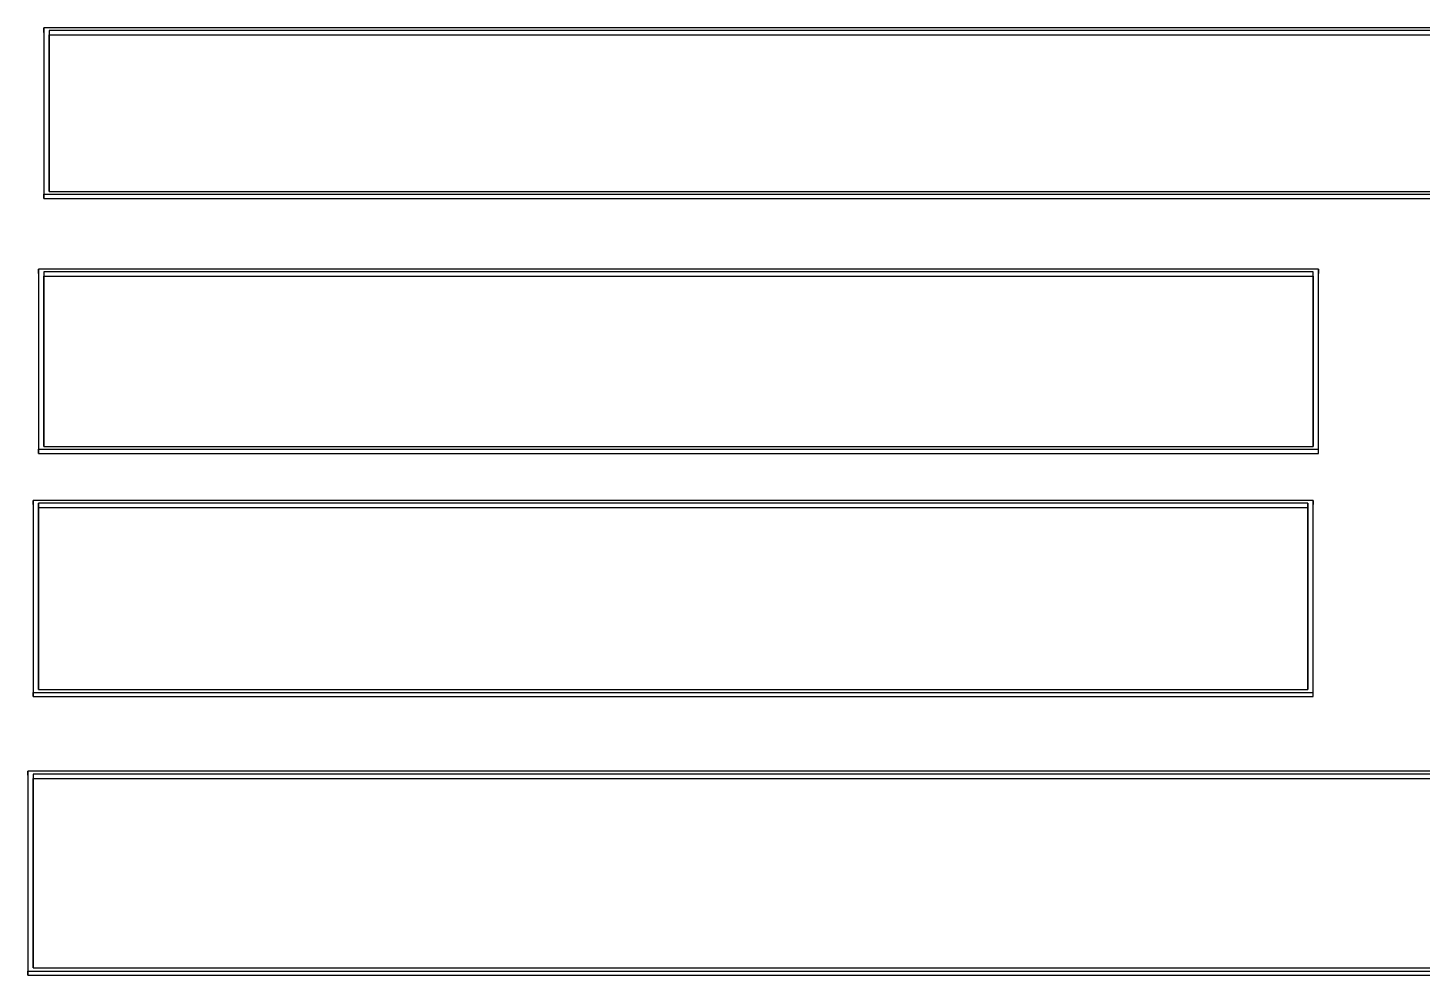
# Model space of a CAD drawing. Header units: millimetres. Extents: x 2016 to 4452, y 736 to 2459.
# Drawn here: x 2599.89 to 2612.94, y 2283.22 to 2292.08 of the extents above; entities that cross this region are included whole.
import ezdxf

# ---------------------------------------------------------------- set-up
doc = ezdxf.new("R2010")
doc.units = ezdxf.units.MM

msp = doc.modelspace()

# ---------------------------------------------------------------- linework, layer by layer
at = {"color": 7, "linetype": 'Continuous', "lineweight": 25}
for p, q in [((2600.042, 2292.036), (2600.042, 2292.079)), ((2622.025, 2292.079), (2600.042, 2292.079)), ((2621.975, 2292.056), (2600.092, 2292.056)), ((2600.092, 2292.013), (2621.975, 2292.013)), ((2600.042, 2291.26), (2600.042, 2290.482)), ((2600.042, 2290.482), (2600.042, 2290.524)), ((2600.042, 2290.524), (2622.025, 2290.523)), ((2600.092, 2290.549), (2621.975, 2290.548)), ((2600.042, 2290.482), (2622.025, 2290.482)), ((2599.992, 2289.781), (2599.992, 2289.822)), ((2611.975, 2289.822), (2599.992, 2289.822)), ((2611.925, 2289.796), (2600.042, 2289.797)), ((2600.042, 2289.755), (2611.925, 2289.755)), ((2611.925, 2289.755), (2611.925, 2289.796)), ((2611.975, 2289.822), (2611.975, 2289.781)), ((2611.975, 2288.096), (2611.975, 2289.781)), ((2599.992, 2288.536), (2599.992, 2288.097)), ((2600.042, 2288.163), (2611.925, 2288.163)), ((2599.992, 2288.097), (2599.992, 2288.136)), ((2599.992, 2288.136), (2611.975, 2288.136)), ((2599.992, 2288.097), (2611.975, 2288.096)), ((2611.975, 2288.096), (2611.975, 2288.136)), ((2599.942, 2287.619), (2599.942, 2287.658)), ((2611.925, 2287.658), (2599.942, 2287.658)), ((2611.925, 2287.658), (2611.925, 2287.619)), ((2599.942, 2287.619), (2599.942, 2285.821)), ((2611.875, 2287.631), (2599.992, 2287.631)), ((2599.992, 2287.591), (2599.992, 2287.631)), ((2599.992, 2287.591), (2611.875, 2287.591)), ((2611.875, 2287.631), (2611.875, 2287.591)), ((2611.925, 2285.821), (2611.925, 2287.619)), ((2599.942, 2285.821), (2599.942, 2285.859)), ((2599.942, 2285.859), (2611.925, 2285.859)), ((2599.942, 2285.821), (2611.925, 2285.821)), ((2599.992, 2285.888), (2611.875, 2285.888)), ((2611.925, 2285.821), (2611.925, 2285.859)), ((2599.892, 2285.085), (2599.892, 2285.123)), ((2622.025, 2285.123), (2599.892, 2285.123)), ((2621.975, 2285.094), (2599.942, 2285.094)), ((2599.942, 2285.056), (2621.975, 2285.056)), ((2599.892, 2283.703), (2599.892, 2283.215)), ((2599.892, 2283.215), (2599.892, 2283.252)), ((2599.892, 2283.252), (2622.025, 2283.252)), ((2599.892, 2283.215), (2622.025, 2283.215)), ((2599.942, 2283.283), (2621.975, 2283.283))]:
    msp.add_line(p, q, dxfattribs=at)
for points, knots in [([(2600.042, 2292.079), (2600.042, 2291.928), (2600.042, 2291.624), (2600.042, 2291.107), (2600.042, 2290.736), (2600.042, 2290.524)], [0, 0, 0, 0, 0.300085, 0.60017, 1, 1, 1, 1]), ([(2600.092, 2292.056), (2600.092, 2291.904), (2600.092, 2291.6), (2600.092, 2291.099), (2600.092, 2290.744), (2600.092, 2290.549)], [0, 0, 0, 0, 0.309667, 0.619333, 1, 1, 1, 1]), ([(2600.092, 2290.549), (2600.092, 2290.663), (2600.092, 2290.907), (2600.092, 2291.399), (2600.092, 2291.767), (2600.092, 2292.013)], [0, 0, 0, 0, 0.2291, 0.486134, 1, 1, 1, 1]), ([(2599.992, 2289.822), (2599.992, 2289.657), (2599.992, 2289.327), (2599.992, 2288.767), (2599.992, 2288.366), (2599.992, 2288.136)], [0, 0, 0, 0, 0.300085, 0.60017, 1, 1, 1, 1]), ([(2600.042, 2289.797), (2600.042, 2289.632), (2600.042, 2289.301), (2600.042, 2288.758), (2600.042, 2288.375), (2600.042, 2288.163)], [0, 0, 0, 0, 0.30968, 0.61936, 1, 1, 1, 1]), ([(2600.042, 2288.163), (2600.042, 2288.289), (2600.042, 2288.553), (2600.042, 2289.088), (2600.042, 2289.488), (2600.042, 2289.755)], [0, 0, 0, 0, 0.231444, 0.487696, 1, 1, 1, 1]), ([(2611.925, 2288.163), (2611.925, 2288.335), (2611.925, 2288.68), (2611.925, 2289.225), (2611.925, 2289.593), (2611.925, 2289.796)], [0, 0, 0, 0, 0.30968, 0.619361, 1, 1, 1, 1]), ([(2611.925, 2289.755), (2611.925, 2289.622), (2611.925, 2289.356), (2611.925, 2288.829), (2611.925, 2288.427), (2611.925, 2288.163)], [0, 0, 0, 0, 0.256293, 0.512586, 1, 1, 1, 1]), ([(2611.975, 2288.136), (2611.975, 2288.309), (2611.975, 2288.653), (2611.975, 2289.217), (2611.975, 2289.602), (2611.975, 2289.822)], [0, 0, 0, 0, 0.300085, 0.600171, 1, 1, 1, 1]), ([(2599.942, 2287.658), (2599.942, 2287.482), (2599.942, 2287.129), (2599.942, 2286.531), (2599.942, 2286.103), (2599.942, 2285.859)], [0, 0, 0, 0, 0.300085, 0.60017, 1, 1, 1, 1]), ([(2611.925, 2285.859), (2611.925, 2286.043), (2611.925, 2286.41), (2611.925, 2287.011), (2611.925, 2287.423), (2611.925, 2287.658)], [0, 0, 0, 0, 0.300085, 0.600171, 1, 1, 1, 1]), ([(2599.992, 2287.631), (2599.992, 2287.454), (2599.992, 2287.102), (2599.992, 2286.521), (2599.992, 2286.113), (2599.992, 2285.888)], [0, 0, 0, 0, 0.30968, 0.61936, 1, 1, 1, 1]), ([(2599.992, 2285.888), (2599.992, 2286.023), (2599.992, 2286.306), (2599.992, 2286.878), (2599.992, 2287.306), (2599.992, 2287.591)], [0, 0, 0, 0, 0.2332649, 0.4889095, 1, 1, 1, 1]), ([(2611.875, 2285.888), (2611.875, 2286.071), (2611.875, 2286.438), (2611.875, 2287.02), (2611.875, 2287.414), (2611.875, 2287.631)], [0, 0, 0, 0, 0.30968, 0.619361, 1, 1, 1, 1]), ([(2611.875, 2287.591), (2611.875, 2287.449), (2611.875, 2287.164), (2611.875, 2286.6), (2611.875, 2286.17), (2611.875, 2285.888)], [0, 0, 0, 0, 0.255678, 0.511356, 1, 1, 1, 1]), ([(2599.892, 2285.123), (2599.892, 2284.94), (2599.892, 2284.572), (2599.892, 2283.949), (2599.892, 2283.506), (2599.892, 2283.252)], [0, 0, 0, 0, 0.300081, 0.600162, 1, 1, 1, 1]), ([(2599.942, 2285.094), (2599.942, 2284.91), (2599.942, 2284.542), (2599.942, 2283.939), (2599.942, 2283.516), (2599.942, 2283.283)], [0, 0, 0, 0, 0.309921, 0.619841, 1, 1, 1, 1]), ([(2599.942, 2283.283), (2599.942, 2283.424), (2599.942, 2283.718), (2599.942, 2284.313), (2599.942, 2284.759), (2599.942, 2285.056)], [0, 0, 0, 0, 0.234587, 0.489783, 1, 1, 1, 1])]:
    msp.add_open_spline(points, degree=3, knots=knots, dxfattribs=at)

doc.saveas('drawing.dxf')
